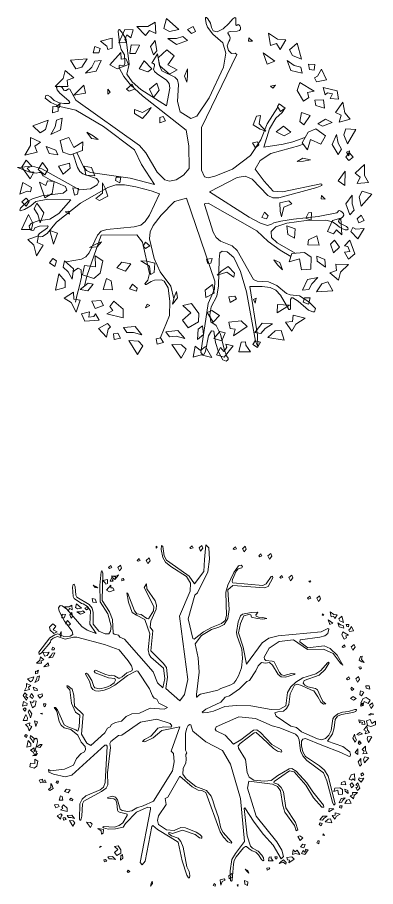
# Model space of a CAD drawing. Header units: millimetres. Extents: x -63086 to 144078, y -129912 to 13382.
# Drawn here: x 54679 to 55697, y -57620 to -55151 of the extents above; entities that cross this region are included whole.
import ezdxf

# ---------------------------------------------------------------- set-up
doc = ezdxf.new("R2010")
doc.units = ezdxf.units.MM
doc.layers.get('0').update_dxf_attribs({"lineweight": 0})
doc.layers.add('観葉植物', color=92, linetype='Continuous', lineweight=9)

# ---------------------------------------------------------------- blocks, each defined once
blk = doc.blocks.new('樹木平面（CAD素材.com）f384a060')
at = {"color": 0, "linetype": 'ByBlock', "lineweight": -2}
for points in [[(245.7, 248.8), (215.5, 201.5), (197.6, 156.2), (168.6, 111.7), (117.3, 73), (67.3, 52.4), (47.7, 48), (37.9, 51.1), (28.8, 69.7), (28.8, 190.5), (129.5, 398.7), (124.9, 402.3), (114.7, 401.1), (105.7, 409.5), (102.3, 423.1), (106.7, 435.4), (109.6, 440.4), (110.5, 446.1), (109.1, 451.5), (104, 459.2), (105.3, 461.9), (110.8, 463.6), (130.4, 464.2), (137.1, 466.5), (140.3, 470.4), (140.3, 475.6), (138.2, 480), (135.6, 482.7), (132.8, 483.1), (130.2, 481.7), (128.4, 481.1), (126.9, 482.6), (126.3, 487.3), (126.5, 501.9), (123.7, 503.5), (118.1, 499.7), (106.4, 486.1), (90.5, 470.8), (73.7, 462.8), (62.3, 465.3), (57.6, 475.5), (54.9, 487.5), (47.5, 499.6), (43, 503.8), (40.7, 503), (40.3, 498.3), (42.7, 486.3), (46.4, 476), (60.8, 456.5), (89.8, 431.2), (98, 401.7), (91.8, 362.7), (51.3, 275.5), (16.2, 223.3), (-0.9, 216.6), (-31.1, 235.2), (-39.5, 264.6), (-36.5, 313.3), (-39.2, 325.9), (-46.8, 334.1), (-83.8, 352.1), (-90.5, 366.9), (-95.6, 400.5), (-111.7, 374.1), (-107.1, 372.4), (-104.5, 369.8), (-104.1, 366.3), (-107.3, 357), (-104.3, 350.5), (-96.8, 343.2), (-70.5, 325), (-63.3, 315.6), (-61.1, 302.9), (-70.3, 252.4), (-143.7, 298.6), (-167.6, 321.1), (-182.9, 342.1), (-176.1, 371.2), (-184.8, 440.5), (-195.1, 459.1), (-204.2, 469), (-206.8, 468.8), (-208, 464.9), (-204.3, 431.8), (-198.9, 412.3), (-190.1, 397.3), (-188.4, 373.1), (-191, 367.7), (-195.2, 366.6), (-201.9, 368.3), (-204.6, 365.9), (-204.5, 360.7), (-191.5, 335.8), (-172.8, 312.4), (-138.8, 280.9), (-14.4, 182.9), (-6.7, 139.2), (-6, 74.2), (-22.3, 55.5), (-42.6, 41.8), (-62, 38.5), (-75.6, 42.7), (-97.1, 64.3), (-128.9, 118.6), (-146.9, 140.2), (-328.3, 268.5), (-345.5, 299.6), (-349.2, 300.7), (-356, 296.1), (-359.3, 295.6), (-362.1, 297.3), (-366.6, 304.8), (-375.2, 308.5), (-380.2, 307.7), (-382.9, 304.2), (-380.9, 297.7), (-373.8, 288.9), (-347.9, 266.4), (-345.5, 261.6), (-347.9, 258.8), (-362.5, 258.8), (-374.9, 260.8), (-390.1, 267.4), (-399.7, 278.2), (-408.7, 282.4), (-413.5, 281.9), (-415.4, 274.4), (-399.4, 262.2), (-373.3, 250.6), (-328.5, 240), (-249.4, 194), (-161.4, 127.6), (-141.3, 85.9), (-104.4, 28.9), (-173.4, 46.9), (-286.4, 63.5), (-298.2, 69.1), (-306, 79.1), (-324.9, 119.5)], [(323, 162.1), (288.3, 149.8), (261.3, 143.8), (206.3, 135.4), (222.5, 186.9), (240.6, 217), (257.9, 233.4), (264.7, 243.9)], [(294.9, -166.3), (243.7, -136.6), (228.1, -121.2), (227.1, -105), (240.7, -91.2), (271.7, -80.5), (326.4, -73.3), (382.6, -72.3), (401.2, -76.8), (413.9, -85.3), (421.5, -92.1), (429.8, -97.3), (437.5, -100.1), (443.2, -99.9), (445.7, -97.5), (445.3, -94.1), (440.8, -90.1), (422.4, -80.5), (418.6, -76.1), (419.5, -71.9), (430.8, -63.1), (433.2, -58.3), (432.6, -53.6), (429.2, -49.2), (424.7, -46.3), (420.8, -45.1), (418.1, -45.9), (416.7, -48.4), (413.4, -51.9), (360.2, -61.5), (290.5, -69.6), (254.5, -75.5), (234.4, -79.7), (227.6, -83.8), (217, -87.5), (196.7, -80.5), (164.7, -63.6), (51.6, 8.3), (130.1, 48.9), (153.2, 52.6), (173.2, 43.8), (217.3, -2.3), (231.5, -9.3), (248.9, -9.3), (356.4, 20.3), (370.9, 26.5), (371.3, 30.4), (368, 31.2), (259.2, 8.2), (232.5, 9.6), (207, 38.1), (182, 72.6), (195.4, 97.2), (226.2, 117.4), (308.8, 139.4), (317.1, 143.3)], [(-336, 115.4), (-323.7, 77), (-317.1, 66.1), (-307.8, 58.9), (-269.8, 45.9), (-263.1, 37.7), (-267, 28.3), (-286.5, 16.8), (-317.5, 14), (-424.3, 73.6), (-444.8, 79.5), (-462.7, 80.4), (-494.2, 77), (-459.2, 63.7), (-441.2, 61), (-432.4, 63.5), (-428.7, 63.1), (-425.8, 61), (-420.5, 53.3), (-401.1, 41.9), (-357.4, 23.1), (-353.6, 12.8), (-364.4, 4.2), (-424.5, -2.8), (-451, -11.3), (-464.4, -18.5), (-485, -38.1), (-487.7, -44), (-486.1, -45.9), (-473.9, -42.3), (-456.2, -31.5), (-441.7, -19.6), (-408, -12.8), (-342.3, -14.2), (-376.3, -53.4), (-401.8, -69.9), (-435.2, -74.3), (-454, -80.6), (-461.1, -88.9), (-459, -97.3), (-454.6, -100.4), (-450.5, -101.5), (-447.6, -100.6), (-444.2, -94.5), (-431, -89.3), (-408.7, -88.7), (-406.6, -90.8), (-408.3, -94.1), (-431.5, -110.1), (-435.3, -114.7), (-434.5, -117.8), (-429.7, -119.7), (-423.1, -119), (-409.3, -110), (-382.8, -78), (-314.4, -23.7), (-237.4, 20.8), (-214, 27.7), (-189.8, 28), (-157.2, 22.7), (-114.4, 11.4), (-90.4, 2.9), (-118.8, -57.9), (-130.8, -76), (-143.6, -86.1), (-162.4, -91.5), (-239.7, -98.6), (-256.1, -104), (-266.8, -114.9), (-290.4, -165.2), (-299.6, -176.6), (-312.3, -182.8), (-355.6, -191)], [(282.9, -176), (252.9, -158), (218.5, -132.7), (186.1, -102.3), (47.9, -23.6), (38.3, -25.4), (37.8, -27.8), (62, -106.9), (70.7, -121.8), (83.5, -132.2), (116.1, -145.5), (130.8, -158.3), (177, -241.1), (187.5, -245.9), (219.5, -247.8), (242.8, -257.5), (270.2, -280.3), (281.1, -284), (307.8, -286.9), (334.4, -304.8), (353, -323.3), (350.6, -332.6), (345.5, -332.9), (333.2, -327.9), (303.7, -302.7), (288.9, -292.8), (284.7, -293.1), (282.3, -297.3), (281.6, -324.6), (279.9, -326.6), (277.4, -325.7), (253.2, -285.2), (240, -271.1), (224.2, -263.7), (201.5, -261.1), (166.6, -260.6), (188.2, -399), (188.9, -431), (182.3, -416.1), (156.5, -275.5), (139.7, -218.4), (121.4, -178.8), (101.9, -162.5), (87.7, -160.5), (80.8, -165), (79, -183.8), (77.5, -259.3), (72.4, -288.6), (56.4, -318.9), (52.6, -341.6), (55.5, -360.8), (70.7, -372), (82.7, -396.5), (93.1, -439.1), (100.3, -458.2), (105.2, -464.8), (105.3, -467.8), (103.3, -470.5), (99.4, -472.7), (89.6, -469.3), (77.6, -446.6), (68.5, -420.2), (64, -387.3), (57.7, -386.5), (49.1, -400.5), (40.1, -444.4), (36.6, -452.7), (33.3, -455.2), (26.7, -448.4), (47.6, -309), (66.4, -268.5), (66.7, -245.3), (-13.8, -9.7), (-47.4, -19.5), (-85.7, -57.9), (-108.1, -87.4), (-116.8, -105.8), (-118.3, -125.4), (-105.9, -181.7), (-88.8, -219.2), (-58, -259.9), (-49.3, -296.3)], [(-87.8, -406), (-62.3, -343.2), (-60.9, -303), (-65.5, -264.7), (-77.2, -245.4), (-84.5, -242), (-104.2, -243.2), (-113.7, -247), (-128.4, -255), (-131.2, -255.1), (-131.7, -253.3), (-123.7, -242.6), (-118.8, -224), (-138.4, -134.6), (-154.7, -113.7), (-255.9, -115.2), (-296.7, -231.7), (-303.8, -259.6)], [(-336, -218.8), (-332.2, -215.2), (-321, -208.8), (-313.1, -213.9), (-311.8, -234.1), (-318.3, -263.1), (-324, -283.7), (-328.9, -305.2)]]:
    blk.add_lwpolyline(points, dxfattribs=at)
for points in [[(-70.6, 500.3), (-78, 472.5), (-62.3, 463.9), (-35.3, 469.7)], [(-154.4, 478.3), (-129.7, 452.4), (-118.5, 466.8), (-100.5, 458.1), (-102.8, 489.8), (-123, 478.3)], [(5.1, 478.3), (-10.6, 469.7), (0.6, 458.1), (11.9, 463.9)], [(-237.1, 412.5), (-240, 421.8), (-257.9, 436.5), (-225, 445), (-225, 416.4)], [(-184.2, 432.8), (-205.5, 431.9), (-188.7, 469.1), (-165.3, 468), (-171.5, 445.5), (-183.3, 454.1), (-188.7, 440.5)], [(-66.8, 443.7), (-42.1, 426.4), (-10.6, 438), (-24.1, 449.5), (-42.1, 443.7)], [(162.6, 436.2), (174.3, 436.1), (163.7, 445.5)], [(219.3, 459.1), (225.2, 423.8), (242.6, 429.4), (252.6, 412.2), (268.5, 439.6), (245.3, 441.5)], [(-258.8, 415.2), (-273.8, 420.7), (-278.8, 403.4), (-262.7, 403.2)], [(-147.5, 424.7), (-170.8, 425.8), (-175, 401.3), (-158.9, 401.1)], [(-102.8, 438), (-116.2, 420.7), (-107.2, 397.6), (-98.3, 409.2)], [(301, 430.3), (279.3, 411.5), (287.4, 395.5), (313, 385.1)], [(-200.3, 404.4), (-231.7, 369), (-210.6, 357.5), (-178.2, 369.6), (-185.6, 386.5), (-199.7, 384.7)], [(-69, 412), (-93.8, 389), (-89.3, 365.9), (-62.3, 342.9), (-39.8, 354.4), (-66.8, 368.8), (-48.8, 394.8)], [(237.9, 379.6), (204.1, 402.9), (216.1, 370.9)], [(-342.9, 382.7), (-328.5, 357.8), (-311.3, 362.8), (-296.3, 385.9)], [(-300.2, 345.3), (-270.5, 350.6), (-256.4, 381), (-274.1, 379.6), (-282.7, 362.8)], [(-134.2, 380.3), (-147.7, 357.3), (-123, 348.7), (-111.7, 357.3)], [(272.4, 381.3), (283.1, 353.1), (315.6, 345), (311, 362.1), (292.8, 367.4)], [(348.8, 353.8), (351.3, 369.5), (333.4, 371.2), (336.3, 355.4)], [(-386.6, 307.8), (-350.8, 307), (-353, 325.1), (-334.2, 331.7), (-358.2, 352.5), (-364.4, 330.1)], [(-10.6, 357.3), (-19.6, 337.1), (-12.9, 319.8), (-10.6, 337.1)], [(350.2, 331.9), (358.8, 336.6), (369.9, 356.9), (384.4, 326.2), (356.3, 320.9)], [(-305, 311.2), (-334.2, 282.4), (-300.5, 288.1)], [(-237.6, 299.7), (-237.6, 285.3), (-230.9, 291)], [(-176.9, 293.9), (-161.2, 299.7), (-167.9, 314.1), (-183.7, 299.7)], [(-98.3, 317), (-118.5, 299.7), (-107.2, 276.6), (-91.5, 296.8)], [(239.3, 311.3), (225.1, 308.6), (232.1, 303)], [(349.2, 294.4), (308.5, 318.5), (301.1, 295.6), (319.1, 266), (334.4, 276.5), (329.9, 290)], [(380.1, 283.8), (375.1, 304.6), (414.9, 295.1), (418.2, 271.9), (395, 273.7), (401.2, 286.9), (386.8, 289.7)], [(-393.8, 250.9), (-394, 233), (-378.5, 237), (-377.9, 249.6)], [(-374.7, 247.8), (-372.5, 259.3), (-383.7, 250.7)], [(-123, 233.4), (-138.7, 216.1), (-161.2, 230.5), (-161.2, 242), (-138.7, 233.4), (-114, 247.8)], [(245, 250.6), (253.6, 236.2), (266.5, 245.5), (249.4, 258.3)], [(379, 246.3), (375.7, 269.4), (350.9, 268.8), (353.7, 253)], [(430.4, 263.2), (409.5, 234), (425.8, 225.7), (420.7, 206.4), (451.4, 214.6), (436.3, 232.3)], [(195.7, 186.2), (175.8, 198.4), (185.7, 223.2), (197, 225.4), (192.8, 201.7), (211.6, 180.1)], [(338, 224.9), (312.8, 233.8), (308.9, 207.9), (319.5, 198.5)], [(-450.4, 196), (-429.9, 175.8), (-414.6, 185.2), (-406.3, 211.5)], [(-399.3, 171.3), (-372.1, 184.2), (-366.5, 217.3), (-383.2, 211.3), (-387.1, 192.8)], [(-89.3, 219), (-80.3, 221.9), (-73.5, 210.3), (-89.3, 204.6)], [(400.5, 204.8), (381, 214.8), (360, 201.6), (373, 195)], [(-296.4, 177.3), (-283.3, 159.5), (-265, 156.8), (-278.9, 167.4)], [(282.5, 177.6), (261.7, 194.3), (241.1, 178.9), (263.9, 167.2)], [(381.3, 166.8), (354, 186.8), (332.3, 178), (314.7, 147.2), (330.2, 127.3), (339.3, 156.5), (368.2, 143.7)], [(467.8, 184.9), (439.1, 187), (433.5, 170), (444.3, 144.6)], [(-472.7, 112.3), (-438, 120.9), (-444.9, 137.8), (-428.5, 149.2), (-457.2, 162.9), (-457.2, 139.6)], [(-372.9, 153.7), (-365.1, 120.8), (-342.8, 113.3), (-309.5, 125.3), (-308.4, 150.5), (-334.2, 134.2), (-347.9, 162.7)], [(187.9, 150.4), (192.4, 142.1), (182.4, 133.3), (173.8, 147.7)], [(412.9, 170.6), (400.6, 143), (417.8, 114.3), (426.6, 129.7), (417.5, 146.3)], [(-412.1, 137.2), (-403.8, 116.9), (-379.3, 113.3), (-384.8, 126.9)], [(441.4, 120.4), (447.9, 110.6), (449.8, 124.6)], [(338.6, 99.1), (317.1, 104.2), (301.3, 94.3), (318.7, 95.4)], [(460.4, 106.4), (448.9, 120.3), (439.7, 107.1), (447.5, 97.1)], [(-447.9, 63.9), (-457.7, 44.9), (-481.7, 77.9), (-469.1, 97.7), (-452.7, 81.2), (-466, 75.2), (-456.9, 63.8)], [(-422.7, 91.8), (-435.2, 72), (-416, 56.3), (-407.8, 70.2)], [(-377.6, 81.3), (-364.3, 58.2), (-344.5, 75.4), (-346.5, 89.5)], [(-304.7, 81.2), (-299.7, 55.1), (-274.1, 53.4), (-283.9, 77.1)], [(492.1, 86), (466, 61.5), (480.3, 50.2), (471.6, 32.2), (503.3, 34.3), (491.9, 54.6)], [(-215.2, 40.5), (-213.2, 49.8), (-199.9, 49.9), (-202.6, 33.4)], [(436.4, 26.3), (436.9, 67.3), (417, 39.6)], [(-456.5, 7.9), (-466, 10), (-487.7, 1.7), (-478.7, 34.5), (-453.9, 20.3)], [(-431.3, 35.8), (-416, -8.9), (-395.6, 3.7), (-390, 37.8), (-408.5, 39.8), (-413.8, 26.6)], [(-244.4, 18.4), (-237.1, -3.9), (-260.8, -16.3), (-270.8, -10.5), (-252.2, 4.7), (-252.4, 33.3)], [(-323.6, 1.5), (-320.9, 18), (-336.7, 19.3), (-332, -1.6)], [(513.6, 2), (485.8, 9.7), (477.1, -6), (482.7, -33)], [(-469.6, -9.6), (-481.7, -19.9), (-469.2, -32.8), (-461.1, -19)], [(-429.4, -80.2), (-419.2, -51.8), (-438.7, -24.5), (-446.2, -40.5), (-435.9, -56.3)], [(252.2, -46.3), (251.3, -22.9), (277.4, -17.4), (285.5, -25.6), (263.4, -35.2), (256, -62.9)], [(380.3, -12.9), (370.2, -2.6), (369.5, -11.5)], [(457, -1.4), (439.5, -26), (450.9, -57.5), (462.5, -44.1), (456.8, -26.1)], [(-358.7, -48.4), (-346.2, -55.5), (-347.8, -46.8)], [(-482.9, -98.8), (-454.2, -98.6), (-450, -81.2), (-462.7, -56.7)], [(218.1, -59.7), (213.7, -68.1), (200.8, -64.6), (208, -49.5)], [(333.1, -51.4), (326, -66.6), (340.9, -72.1), (342, -50.8)], [(427.5, -113.6), (424.9, -66.4), (401.8, -73), (387.2, -104.4), (404.4, -111.2), (413.1, -100)], [(476.6, -80.2), (491.1, -73.5), (482.5, -57.7), (471, -68.9)], [(293.4, -123.1), (295.6, -96.6), (271.4, -88.1), (274.4, -113.5)], [(459.3, -93.6), (467.9, -98.1), (491, -96), (473.5, -125.1), (453.4, -104.8)], [(-439.5, -173.8), (-421.1, -143.1), (-437.9, -136.1), (-434.3, -116.5), (-464.3, -127), (-447.8, -143.5)], [(-402.1, -101.3), (-391.5, -140.9), (-379.8, -108.8)], [(363.5, -142.9), (356.9, -117.1), (333.2, -128.3), (331.3, -142.3)], [(-289.2, -149.7), (-267.2, -148), (-255.3, -133.8), (-271.5, -140.1)], [(-130.1, -152.6), (-137, -146.1), (-130.1, -134.7), (-117.5, -145.7)], [(404.1, -165.1), (421.5, -149.5), (407.2, -129.2), (395.6, -140.4)], [(435.9, -145.1), (450.4, -129.5), (464.6, -167.8), (447.2, -183.4), (435.8, -163.1), (450.2, -160.9), (444.5, -147.4)], [(339.4, -211.3), (340.8, -177.5), (321.4, -164.3), (286, -166.8), (278.1, -190.8), (307.4, -182.1), (312.9, -213.2)], [(-403, -193.8), (-387.9, -203.5), (-383.2, -188.1), (-393.6, -181)], [(-338.2, -240.4), (-334.9, -210.4), (-360.1, -188.3), (-363.7, -205.7), (-350.1, -218.7)], [(-309.3, -227.2), (-277.3, -237.9), (-259.2, -222.9), (-251.8, -188.2), (-272.7, -174), (-272.5, -204.6), (-303.8, -201.2)], [(-211.9, -207.4), (-187, -216.9), (-172.1, -196), (-197.4, -191.8)], [(-126.7, -189.1), (-104, -194.7), (-105.8, -221.3), (-116, -226.8), (-119.1, -202.9), (-143.6, -188.1)], [(56, -194.9), (46.6, -195.6), (42.8, -182.8), (59.4, -180.9)], [(259.4, -213.4), (251.6, -192.7), (234.6, -185.2), (245.2, -199.1)], [(381.6, -206), (379.1, -184.3), (356.5, -174.2), (358.2, -188.7)], [(446.7, -198.4), (410.9, -197.3), (413.1, -215.5), (394.2, -222), (418.1, -242.9), (424.4, -220.5)], [(85.4, -216.8), (104.8, -203.7), (123.2, -223), (120.5, -234.2), (100.7, -220.5), (73.3, -228.7)], [(-386.1, -270.8), (-358.2, -264.1), (-358.1, -246.1), (-376.1, -225.2)], [(-250.3, -269.3), (-223.6, -270.1), (-227.9, -244.3), (-240.8, -238.5)], [(360.1, -235.4), (330.3, -240.5), (316.1, -270.8), (333.8, -269.5), (342.5, -252.8)], [(-316, -269.2), (-294.3, -272.8), (-278.4, -253.9), (-292.8, -251.5)], [(-154, -265.4), (-166.6, -254.4), (-176, -267.2), (-155.8, -274.1)], [(41.7, -292.2), (65.5, -280.2), (60, -255.1), (39.9, -271.1)], [(402.5, -273), (388.3, -248), (371.1, -252.9), (355.9, -276)], [(-326.7, -333.9), (-315.7, -299.8), (-333.7, -296.9), (-334.8, -276.9), (-361.5, -294.1), (-341.7, -306.3)], [(-52.9, -310.8), (-39.5, -293.3), (-42, -275), (-48.2, -291.2)], [(123.6, -288.3), (107, -290.2), (110.1, -305.8), (128.8, -295.5)], [(181.2, -308.2), (184.6, -294.2), (176.7, -298.2)], [(333.2, -310.6), (338.3, -293.3), (322.2, -293), (318.3, -305)], [(-282.9, -302.2), (-272.7, -323.2), (-249.2, -315.1), (-256.8, -300.9)], [(-239.8, -338.9), (-193.7, -349.5), (-193.7, -325.5), (-219.8, -302.7), (-231.2, -317.4), (-222.8, -328.9)], [(-130, -321.5), (-117.4, -314.6), (-125.6, -311.4)], [(-9, -377.8), (20.4, -361.2), (21.5, -337.7), (0.7, -309), (-23.9, -314.9), (-1, -335.3), (-24.6, -356.2)], [(244.1, -335.3), (279.2, -314.1), (245.1, -311.8)], [(-272.5, -338.3), (-261.4, -356.6), (-302.2, -359.6), (-312.4, -338.6), (-289.7, -333.2), (-291.6, -347.7), (-277.1, -346)], [(61.8, -362.3), (80.3, -343.1), (58.3, -328.9), (45.4, -334.6)], [(324.1, -351.2), (289.5, -341.9), (287.4, -360.1), (267.6, -362.1), (286, -387.9), (297.3, -367.6)], [(-229.4, -375), (-236.1, -382), (-240.5, -404.8), (-263.6, -379.9), (-238.5, -366.3)], [(120.4, -401.3), (159.2, -374.2), (141.4, -358.1), (107, -362.2), (110.3, -380.4), (124.4, -382)], [(231.3, -367.3), (201.2, -365.4), (180.3, -391.7), (197.9, -394.5), (210.2, -380.2)], [(-221.3, -395.4), (-218.9, -411.1), (-201.4, -407.3), (-208.9, -393.1)], [(-140.2, -398.3), (-159, -374.7), (-192.5, -376.9), (-182.8, -391.7), (-163.9, -391.3)], [(-18.7, -408.1), (-38.6, -385.4), (-71.9, -389.2), (-61.5, -403.6), (-42.7, -402.2)], [(17.6, -410.9), (34.8, -397.3), (31.5, -372.8), (20, -381.9)], [(64.2, -408.5), (86.7, -415.1), (96.4, -392.3), (80.8, -388.3)], [(264, -413.7), (255.9, -386.1), (238, -386.9), (218, -405.8)], [(-152.6, -453.6), (-137.5, -429.1), (-150.2, -416.4), (-177.7, -414.3)], [(-96.7, -424.8), (-79.4, -420.1), (-87.6, -406.2), (-99.9, -409.2)], [(154.2, -417.8), (154.8, -427.5), (168.7, -446), (134.8, -446.5), (141.6, -418.7)], [(174.7, -425.5), (187.9, -434.3), (196.9, -418.7), (181.3, -414.7)], [(-28.3, -464), (-14.5, -438.7), (-27.8, -426.6), (-55.3, -425.9)], [(58.4, -462.3), (40.5, -431.3), (26.2, -442.6), (10.7, -430), (5.4, -461.3), (27.8, -454.9)], [(98, -425), (119, -429.1), (93.8, -461.3), (71.4, -454.8), (82.7, -434.4), (92.1, -445.5), (100.6, -433.6)]]:
    blk.add_lwpolyline(points, close=True, dxfattribs=at)
blk = doc.blocks.new('樹木平面（CAD素材.com）e91984a7')
at = {"color": 0, "linetype": 'ByBlock', "lineweight": -2}
for points in [[(219, 224.2), (205.3, 198.8), (205.6, 193), (209.5, 189.6), (228, 187.8), (233.2, 185.6), (248.3, 155.6), (254.3, 148.4), (261.9, 146.5), (282.4, 152.6), (292.8, 152), (289.8, 149.5), (265.4, 142), (253.6, 143.2), (244.8, 150.1), (229, 176.3), (219.7, 184.2), (208.4, 181.8), (197.3, 184.2), (187.4, 173.8), (180.9, 159.8), (162.9, 132.3), (155.2, 130.2), (134.9, 109), (106.1, 89.3), (93.6, 85.3), (82, 70.6), (39.1, 50.7), (28.9, 43), (31.9, 40.4), (44.1, 41.8), (60.9, 45.4), (92.7, 58.4), (126.6, 61.7), (166.6, 60.2), (224.7, 50.1), (249.3, 51.1), (266.2, 61), (271.4, 98.4), (280.3, 114.6), (294.4, 127.4), (314.3, 139.9), (351.4, 151.4), (366.2, 161), (384.9, 182.8), (387.9, 184.4), (389.4, 182.5), (377.9, 163.9), (360.7, 147.8), (318.2, 132.4), (315.8, 125.2), (320.2, 119.8), (329.2, 114.2), (350.6, 109.5), (356.3, 105.9), (363.7, 89), (372, 72.9), (380, 66.3), (373.7, 65.8), (365.9, 71.1), (357.8, 85.9), (345.9, 103.5), (337.1, 105.9), (310.8, 118.7), (299, 122.5), (291.1, 119), (278.6, 94.6), (274.5, 64.4), (268.6, 53.1), (259.4, 45.9), (243.3, 43.3), (235.5, 40.4), (239.4, 31.6), (281.1, 2.9), (296.8, -0.9), (311.1, -12.9), (356.2, -33.4), (368, -35.6), (379, -32.4), (388.6, -23), (395.6, -9.6), (400.1, 23.4), (403.7, 29), (414.3, 37.8), (427.7, 43), (444.3, 44.5), (462.8, 49.8), (466, 50.4), (467.2, 49.1), (465.1, 44.5), (456.6, 41.5), (424.2, 36.2), (412.9, 30.9), (406.7, 21.7), (404.2, -1.9), (399.1, -19.1), (384.4, -40.1), (428.5, -55), (448, -70.5), (450.5, -77.5), (449, -82), (446.1, -83.2), (423.1, -71.6), (368.4, -51.5), (322.7, -32.1), (314.9, -33.9), (310.7, -39.9), (311.2, -53.1), (314.8, -69.8), (322.1, -82.9), (362.4, -109.4), (376.1, -122.3), (386.5, -139.4), (406.8, -218), (402.5, -221.9), (398.9, -213.4), (383.1, -152.4), (373.2, -129.7), (326.1, -94.3), (314.4, -81.4), (308.3, -67.6), (304.6, -35.9), (300.5, -26.9), (294.3, -20.1), (249.5, -2.2), (227.6, 4.2), (180.1, 24.6), (132.6, 29.2), (68.9, 1.2), (65.4, -5.2), (68.5, -10.7), (94, -23.1), (117.7, -48.7), (138.6, -36.1), (174.7, -8.6), (184.1, -7.6), (194.5, -14.7), (226.7, -48.9), (252.7, -64.7), (255.4, -69), (253.7, -71.1), (243, -68.6), (231.2, -60.5), (200.5, -31.2), (181.8, -15.6), (176.7, -15.9), (136.5, -46.1), (131.3, -52.8), (131.5, -59.6), (151.4, -92.1), (156.8, -129.2), (162.5, -142.4), (175.5, -150.3), (205.4, -153.8), (224.6, -151.8), (243.3, -137.4), (276.2, -118.3), (283.1, -117.5), (295.4, -124.8), (326.4, -158.4), (342.9, -184), (373.5, -221.2), (374.7, -227), (369, -227), (345.3, -200.4), (323.3, -164.9), (290.2, -127), (277.2, -124.2), (232.9, -154.5), (232.6, -157.8), (243.6, -161.6), (252.7, -171.7), (259.5, -183.7), (266.6, -228.9), (294.3, -270.9), (300.9, -291.3), (296.2, -294.7), (291.3, -279.7), (263.7, -241.8), (257.5, -223), (250.8, -180.8), (243, -168.4), (229, -162.2), (161.4, -153.7), (157.7, -173.7), (182, -253.1), (240.5, -325.5), (254.8, -349.9), (259.4, -367.1), (253.1, -373.7), (230.4, -335.7), (203.1, -304.6), (176.2, -270.2), (149.9, -228.8), (147.7, -231.1), (156.3, -308.5), (165.9, -338.5), (171.9, -343.9), (187.9, -352.3), (198.4, -363.8), (202.8, -371.3), (203.5, -378.7), (202.3, -379.9), (196.8, -375.6), (189, -362.8), (180.7, -355.5), (170.8, -351.7), (162.2, -346.1), (155, -338.7), (151.4, -338.7), (145.9, -342.8), (125.4, -367.9), (119.2, -378.6), (117.3, -389.1), (113.9, -434.5), (111.8, -437.7), (109.3, -437), (108.5, -408.2), (112.7, -375.9), (123.1, -358.8), (149.1, -324.4), (137.8, -203.1), (109.4, -105.3), (86.4, -65.9), (39.1, -41.3), (2.4, -11), (-1.8, -0.1), (-3.3, 6.3), (-6.7, 8), (-11.4, 4.9), (-15.2, -2.7), (-18.4, -17.4), (-18.6, -65.3), (-15.1, -73), (-18.1, -77.2), (-16.5, -92.1), (-17.7, -100.9), (-25.6, -117.6), (-26.3, -133.7), (-16.4, -147.1), (10.6, -168.1), (41.2, -180), (53.9, -195.9), (59.4, -208.1), (63.5, -224), (75.4, -256.5), (82.1, -287.3), (88.1, -299.2), (111.2, -325), (112.6, -328.1), (111.3, -329.9), (101.9, -326.2), (89.5, -312.3), (79.4, -297.4), (39.4, -186), (28, -180.3), (17.7, -179.2), (0.3, -169.4), (-34.8, -139), (-69.2, -199.3), (-76.1, -203.1), (-73.9, -220), (-95.7, -251.8), (-98.5, -265.4), (-95.1, -276.8), (-73, -291.5), (-51.1, -293.5), (-31.9, -285.3), (-18.5, -286), (11.9, -298.3), (22.4, -304.9), (27.6, -310.3), (27.7, -315.1), (25.6, -315.8), (21.2, -314.3), (8.8, -304.5), (-27.6, -293), (-55.5, -302.5), (-64.4, -299.7), (-66.2, -300.6), (-66.7, -301.5), (-66, -303.3), (-58.6, -308.9), (-39.8, -315.6), (-31.7, -324.8), (-25.8, -340.6), (-14.9, -397), (-8.5, -410.2), (-6.3, -421.2), (-7.1, -427.7), (-10, -428.5), (-14.9, -420), (-28, -379.9), (-39.3, -327.1), (-61.9, -312.7), (-98.1, -290.5), (-111.2, -278.9), (-114.2, -282.4), (-132.9, -381.1), (-141.5, -391.2), (-148, -384.9), (-117.8, -232.6), (-117.8, -228.5), (-125.8, -227.1), (-139.2, -233), (-158, -241.2), (-189.7, -273.3), (-196, -284.4), (-217.6, -288.6), (-238.7, -290), (-252, -285.8), (-253.3, -283.8), (-252.5, -282.3), (-220.9, -283.7), (-207.6, -279.8), (-197, -272), (-184.5, -251.4), (-184.8, -247.5), (-187.5, -245.8), (-206.2, -241.8), (-210, -239.4), (-212.1, -235.4), (-213.4, -215.8), (-216.8, -207.8), (-222.7, -203.5), (-239.3, -201.8), (-241.3, -200.8), (-236.8, -198.4), (-226.3, -196.3), (-217.6, -199), (-211.6, -206.5), (-204.1, -232.7), (-198.9, -236.5), (-182.4, -239.4), (-170.9, -237.4), (-157.4, -229.6), (-139, -223.5), (-109.5, -210.4), (-56.1, -124), (-50.8, -98.9), (-52.4, -74.4), (-59.4, -67.8), (-34.5, 0.6), (-85.8, -9.8), (-111, -30.2), (-134.7, -41.6), (-140.6, -40.5), (-135, -35.2), (-117.1, -25.9), (-105.9, -13.1), (-97.3, -3.2), (-81.1, 1.2), (-60.8, 0), (-57.6, 4.2), (-62.6, 10.6), (-99.9, 22.6), (-146.8, 14.3), (-199.4, -23), (-209.4, -23.5), (-231.2, -40.4), (-233.9, -46.3), (-231.6, -58.2), (-240.6, -129.3), (-239.4, -164.2), (-244.1, -173), (-257.2, -183.1), (-307.3, -209.9), (-311.1, -218.2), (-313.1, -252.4), (-316.5, -263.9), (-318.4, -264.2), (-320.3, -261), (-318.6, -218.2), (-312.8, -204.7), (-302.3, -195.4), (-261.5, -178.1), (-251.4, -170), (-246.7, -157.6), (-241.1, -53.7), (-243.1, -51), (-248.2, -51.3), (-342.1, -136.4), (-360.5, -141.4), (-394.3, -133.8), (-407.3, -127.6), (-408.5, -120.7), (-402.1, -123.6), (-362.3, -118.9), (-337.4, -107.9), (-328.7, -88.6), (-315.6, -75.2), (-305.7, -69.9), (-302.5, -63.5), (-304.3, -54.9), (-315.5, -42.4), (-324.9, -22.5), (-345, -7), (-363.6, -2.2), (-371.7, 5.5), (-377.6, 15.9), (-384.6, 45.4), (-391.9, 55.9), (-387.8, 55.8), (-382.9, 49.5), (-363.6, 7.1), (-353.5, 1.3), (-330.1, -7.9), (-328.9, -9.8), (-324.8, -10.9), (-320.7, 0.7), (-318.8, 34.5), (-331.5, 42.5), (-343, 68.3), (-347.9, 105.7), (-355.2, 114.1), (-355.5, 117.3), (-353.1, 117.6), (-340.6, 107.9), (-335.7, 90.7), (-333.8, 60), (-309.2, 35.7), (-314.3, -20.2), (-299, -45.6), (-287.5, -52.5), (-248.3, -16.2), (-240.3, -2.7), (-232.5, 1.3), (-229.3, 7.5), (-217.4, 12.8), (-201, 17), (-187.6, 30), (-171, 37.7), (-149.1, 39.9), (-119.1, 53.8), (-79.3, 51.2), (-70.1, 55.5), (-94.6, 68), (-100.1, 79.5), (-107.4, 82.1), (-112.2, 88.9), (-120.6, 108.8), (-154.4, 159), (-157.9, 160.2), (-183.2, 146.9), (-219.6, 119.3), (-234.8, 110.4), (-250.1, 105), (-265.1, 102.7), (-274.9, 103.5), (-281.9, 106.8), (-286.7, 113.5), (-291.8, 131.1), (-303.1, 151), (-302.9, 152.5), (-301.3, 153.5), (-296, 151), (-284.7, 132.8), (-279, 115.4), (-276.1, 111.3), (-263, 109.3), (-245.6, 112.5), (-231.5, 118.6), (-221.7, 126.4), (-217.2, 134), (-219.8, 138.5), (-237.8, 140.6), (-275.6, 154.2), (-278.6, 159), (-277.3, 160.9), (-274.6, 161.7), (-248.3, 150.2), (-235.7, 147), (-229.4, 147.9), (-220.3, 145.9), (-209.2, 139.5), (-204.9, 138.9), (-199.1, 142.7), (-185.3, 154.8), (-171.4, 159.6), (-169.4, 164.8), (-172.4, 173.9), (-181.2, 188.6), (-207.6, 219.7), (-249, 234.9), (-327.8, 255.3), (-336.7, 255.9), (-360.6, 250.2), (-382.6, 257.2), (-394.9, 252.9), (-401.1, 247.1), (-402.5, 241.6), (-428.1, 211.2), (-434.6, 206.5), (-435.6, 213.2), (-404.2, 253.8), (-390.3, 262.6), (-381.3, 264.9), (-364.3, 257.5), (-346.6, 258.8), (-338.9, 263), (-340.4, 272.4), (-362.2, 301.5), (-377.5, 329.8), (-379.5, 339.5), (-375.3, 345.9), (-368.9, 345), (-355.8, 335.1), (-313.3, 285.6), (-297.8, 275.7), (-272.9, 266.5), (-290.3, 292.2), (-288.9, 330.4), (-297.3, 342.6), (-309.6, 350.7), (-314.7, 351.4), (-335.1, 366), (-338, 371.2), (-340.2, 397.3), (-337.6, 405.5), (-335.4, 405.9), (-332.6, 399.1), (-330.3, 375.3), (-327.8, 369.7), (-292.9, 348.2), (-284.1, 337.9), (-280.7, 326), (-281.6, 292.8), (-265.3, 272.7), (-246.7, 264.9), (-236.7, 265.5), (-231.8, 272.4), (-230.1, 287.3), (-239.3, 322), (-261.4, 355.7), (-262, 403.5), (-258.6, 441.6), (-256.5, 445.1), (-253.3, 437.8), (-255.9, 359.6), (-234.7, 327.4), (-226.5, 306), (-224.2, 267.1), (-221.2, 264.2), (-209.1, 261.1), (-205.2, 255.8), (-192.1, 250.1), (-110.3, 157.3), (-98.4, 126), (-83.6, 111.7), (-77.2, 138.2), (-81, 168.1), (-117.4, 199.1), (-121.9, 206.2), (-124.7, 219.9), (-120.1, 264.9), (-134.7, 306), (-158.2, 318.6), (-170.1, 325.9), (-180.6, 354.7), (-185.4, 381.6), (-182.9, 379.8), (-163.7, 330.7), (-157.1, 322.2), (-144.8, 320.2), (-128.3, 309), (-124, 308.1), (-109.6, 330.2), (-108.7, 343), (-135.9, 396.9), (-129.5, 407), (-128.3, 393.3), (-105.3, 358.8), (-101.1, 346.7), (-101.8, 335), (-117.4, 301.2), (-119.6, 283.9), (-111.7, 273.4), (-117.6, 216.9), (-82.6, 182.2), (-73.1, 169.4), (-70.3, 142.3), (-74.7, 110.3), (-34.9, 75.1), (-21.7, 93.2), (-12.3, 135.4), (-35.9, 315.6), (-5.6, 386.8), (-4.6, 409.2), (-15.8, 428.1), (-60.5, 456.9), (-75.8, 469.2), (-82.8, 482.2), (-88.3, 504.4), (-86.5, 516.1), (-83.3, 513.7), (-79.6, 487), (-72.8, 474.1), (-30.6, 445.3), (-8.7, 429.3), (6.8, 406.9), (33.3, 442.3), (35.2, 476.8), (39.1, 517.9), (47.5, 509.7), (49.2, 477.7), (44.9, 441.4), (15.8, 382), (7.5, 375.3), (-10.9, 307.5), (2.2, 252.3), (6.1, 250), (32.5, 271.1), (55, 283.2), (83.7, 294.4), (93.7, 303.5), (98, 317.6), (96.2, 384), (101.5, 403.5), (118.6, 439.6), (131.6, 458), (139.3, 460.3), (143.1, 456.9), (141.3, 453.1), (131.2, 449.8), (125.1, 442.9), (114.5, 419.9), (114, 414.2), (116, 410.4), (201.1, 402.3), (210.3, 406.9), (225.2, 428.3), (229, 428.7), (229.9, 424.3), (216.1, 399.5), (205.9, 396.3), (115.4, 402.7), (101.5, 389.9), (105.6, 333.9), (101.9, 308.6), (91.4, 291.9), (75.9, 283.9), (55.6, 277.7), (26.6, 260.6), (9.2, 236.6), (17.2, 196.7), (19.9, 156), (13, 93.2), (12.1, 85.3), (13.2, 85.1), (18.9, 91.4), (23.6, 94), (53.2, 100.1), (72.9, 105.3), (81.4, 110), (110.1, 120.4), (118.5, 125.4), (124.6, 132.6), (131.7, 145.4), (140.1, 169), (143.3, 195.2), (141.2, 221.2), (128.5, 258.9), (126.6, 268.6), (131.3, 299.2), (137.7, 316.4), (143.6, 321.1), (167.9, 325.8), (186.3, 326.9), (187.2, 325.7), (180.7, 319.3), (181.7, 315.2), (188.3, 312.3), (201, 311.2), (212.7, 309), (201.2, 307.2), (184.6, 308.7), (168.7, 312.6), (166.5, 318.9), (161.6, 320), (147.4, 315.9), (137.3, 294.4), (132.2, 268.3), (145.5, 227.5), (154.4, 179.2)], [(218.9, 224.3), (247.6, 243.8), (287.8, 247.9), (328.2, 220.5), (373.2, 221.2), (400.8, 208.9), (421.1, 182.4), (428.7, 175.7), (412.2, 204.7), (392.8, 223.5), (375, 231.2), (329.2, 225.6), (306.6, 242.5), (306.9, 248.2), (362.9, 255.7), (376.8, 259.9), (385.5, 266.1), (388.5, 278.8), (386.2, 280.4), (367.1, 271.1), (244.4, 259.2), (217.9, 252.4), (198.9, 239.3), (154.3, 179.1)], [(-449.5, -35.7), (-448, -34.2), (-443.5, -31.7), (-440.3, -33.7), (-439.8, -41.8), (-442.4, -53.4), (-444.7, -61.6), (-446.6, -70.2)]]:
    blk.add_lwpolyline(points, dxfattribs=at)
for points in [[(-101.7, 514.5), (-101.7, 508.7), (-99, 511)], [(-3.7, 507.3), (2.6, 509.6), (-0.1, 515.3), (-6.4, 509.6)], [(27.7, 516.5), (19.7, 509.6), (24.1, 500.3), (30.4, 508.4)], [(119.8, 504.7), (126.1, 507), (123.4, 512.8), (117.1, 507)], [(151.3, 513.9), (143.2, 507), (147.7, 497.8), (154, 505.9)], [(-153.7, 471.5), (-147.4, 473.8), (-150.1, 479.6), (-156.4, 473.8)], [(-122.2, 480.7), (-130.3, 473.8), (-125.8, 464.6), (-119.5, 472.6)], [(192.2, 484.3), (198.5, 486.6), (195.8, 492.3), (189.5, 486.6)], [(223.7, 493.5), (215.6, 486.6), (220.1, 477.4), (226.4, 485.4)], [(-234.6, 451.1), (-228.3, 453.4), (-231, 459.1), (-237.3, 453.4)], [(-203.2, 460.3), (-211.2, 453.4), (-206.7, 444.1), (-200.5, 452.2)], [(-224.3, 414.8), (-232.9, 414.4), (-226.1, 429.3), (-216.8, 428.8), (-219.2, 419.8), (-224, 423.3), (-226.1, 417.8)], [(-213, 426.9), (-219.3, 419.9), (-228.3, 425.7), (-228.3, 430.3), (-219.3, 426.9), (-209.4, 432.6)], [(-199.6, 421.1), (-196, 422.2), (-193.3, 417.6), (-199.6, 415.3)], [(251.9, 423), (258.2, 425.3), (255.5, 431), (249.2, 425.3)], [(283.3, 432.2), (275.3, 425.3), (279.8, 416), (286, 424.1)], [(-280.7, 403.7), (-275.5, 396.6), (-268.2, 395.5), (-273.7, 399.7)], [(-245.5, 406.7), (-246.6, 410.4), (-253.8, 416.3), (-240.7, 419.6), (-240.7, 408.2)], [(-230.8, 403.4), (-243.3, 389.3), (-234.9, 384.6), (-221.9, 389.5), (-224.9, 396.3), (-230.5, 395.5)], [(337.7, 415.5), (332.1, 414.4), (334.8, 412.2)], [(330.9, 363.8), (337.2, 366.1), (334.5, 371.9), (328.2, 366.1)], [(362.4, 373.1), (354.3, 366.1), (358.8, 356.9), (365.1, 365)], [(-362.3, 341.9), (-352.4, 331.5), (-347.9, 337.3), (-340.7, 333.8), (-341.6, 346.5), (-349.7, 341.9)], [(-328.7, 350.7), (-331.7, 339.6), (-325.4, 336.1), (-314.6, 338.4)], [(-284.1, 365.3), (-282.1, 354.8), (-271.8, 354.1), (-275.7, 363.6)], [(-341.6, 325.8), (-347, 318.8), (-343.4, 309.6), (-339.8, 314.2)], [(-327.2, 328.1), (-317.3, 321.2), (-304.7, 325.8), (-310.1, 330.4), (-317.3, 328.1)], [(-298.4, 341.9), (-304.7, 338.4), (-300.2, 333.8), (-295.7, 336.1)], [(370, 318.1), (374.7, 318.1), (370.4, 321.8)], [(392.7, 327.3), (395, 313.1), (402, 315.4), (406, 308.5), (412.4, 319.5), (403.1, 320.2)], [(-359.5, 320.5), (-368.8, 320.9), (-370.5, 311.1), (-364, 311)], [(-354.2, 302.7), (-359.6, 293.5), (-349.7, 290), (-345.2, 293.5)], [(400.1, 295.5), (386.6, 304.8), (391.4, 292)], [(425.4, 315.7), (416.7, 308.2), (419.9, 301.8), (430.1, 297.7)], [(-395.4, 293.6), (-405.3, 284.4), (-403.5, 275.2), (-392.7, 266), (-383.7, 270.6), (-394.5, 276.4), (-387.3, 286.7)], [(-372, 271.7), (-375.6, 263.7), (-372.9, 256.8), (-372, 263.7)], [(413.9, 296.1), (418.2, 284.9), (431.2, 281.6), (429.3, 288.5), (422.1, 290.6)], [(444.5, 285.1), (445.5, 291.4), (438.3, 292.1), (439.5, 285.8)], [(445, 276.4), (448.5, 278.2), (452.9, 286.4), (458.7, 274.1), (447.5, 272)], [(444.6, 261.4), (428.4, 271), (425.4, 261.9), (432.6, 250), (438.7, 254.2), (436.9, 259.6)], [(-390.8, 224.8), (-396.8, 227), (-398.8, 220.1), (-392.4, 220)], [(429.1, 226.1), (435.4, 228.4), (432.7, 234.2), (426.4, 228.4)], [(460.6, 235.3), (452.5, 228.4), (457, 219.2), (463.3, 227.2)], [(-441.9, 181.8), (-427.6, 181.5), (-428.5, 188.8), (-421, 191.4), (-430.6, 199.7), (-433, 190.7)], [(-424.4, 211.8), (-418.7, 201.8), (-411.8, 203.8), (-405.8, 213.1)], [(-407.4, 196.9), (-395.5, 199), (-389.8, 211.1), (-396.9, 210.6), (-400.4, 203.8)], [(482.3, 185.7), (474.4, 190.6), (478.3, 200.5), (482.9, 201.4), (481.1, 191.9), (488.7, 183.3)], [(-409.3, 183.2), (-421, 171.7), (-407.5, 174)], [(-444.8, 159.1), (-444.9, 151.9), (-438.7, 153.5), (-438.5, 158.6)], [(-437.2, 157.8), (-436.3, 162.4), (-440.8, 159)], [(479.2, 171.4), (481, 168.1), (477, 164.6), (473.5, 170.3)], [(-476.4, 103.6), (-462.5, 107.1), (-465.3, 113.8), (-458.7, 118.4), (-470.2, 123.9), (-470.2, 114.6)], [(-467.4, 137.1), (-459.3, 129), (-453.1, 132.8), (-449.8, 143.3)], [(-447, 127.2), (-436.1, 132.4), (-433.9, 145.6), (-440.6, 143.2), (-442.1, 135.8)], [(441.9, 134.6), (448.2, 136.9), (445.5, 142.6), (439.2, 136.9)], [(473.4, 143.8), (465.3, 136.9), (469.8, 127.6), (476.1, 135.7)], [(-452.1, 113.6), (-448.8, 105.5), (-439, 104.1), (-441.2, 109.5)], [(451.3, 110.1), (454.8, 104.4), (459.9, 108.1), (453.1, 113.2)], [(488.5, 99.8), (478.4, 103.4), (476.9, 93), (481.2, 89.3)], [(504.9, 108.4), (503.6, 117.6), (493.7, 117.4), (494.8, 111.1)], [(-466.5, 84.3), (-470.4, 76.7), (-480, 89.9), (-475, 97.8), (-468.4, 91.2), (-473.7, 88.8), (-470, 84.2)], [(-456.4, 95.4), (-461.4, 87.5), (-453.7, 81.2), (-450.4, 86.8)], [(-459.8, 73), (-453.7, 55.1), (-445.5, 60.2), (-443.3, 73.8), (-450.7, 74.6), (-452.8, 69.4)], [(-438.3, 91.3), (-433, 82), (-425.1, 88.9), (-425.9, 94.5)], [(466.3, 81), (458, 87.6), (449.8, 81.4), (458.9, 76.8)], [(505.9, 76.6), (495, 84.6), (486.2, 81.1), (479.2, 68.8), (485.4, 60.8), (489.1, 72.5), (500.6, 67.4)], [(-469.9, 61.9), (-473.7, 62.7), (-482.4, 59.4), (-478.8, 72.5), (-468.9, 66.8)], [(-475.1, 54.9), (-480, 50.7), (-475, 45.6), (-471.7, 51.1)], [(-416.8, 59.3), (-415.6, 65.9), (-422, 66.4), (-420.1, 58.1)], [(480.9, 60.1), (487.2, 62.4), (484.5, 68.1), (478.2, 62.4)], [(512.3, 69.3), (504.2, 62.4), (508.7, 53.1), (515, 61.2)], [(-480.5, 19.2), (-469, 19.3), (-467.3, 26.2), (-472.4, 36)], [(-459, 26.6), (-455, 38), (-462.8, 48.9), (-465.8, 42.5), (-461.7, 36.2)], [(-430.8, 39.3), (-425.8, 36.5), (-426.4, 40)], [(516.3, 36.6), (507.7, 38.7), (501.4, 34.7), (508.4, 35.1)], [(-463.1, -10.8), (-455.7, 1.5), (-462.5, 4.3), (-461, 12.1), (-473, 7.9), (-466.4, 1.3)], [(-448.1, 18.2), (-443.9, 2.3), (-439.2, 15.2)], [(476.1, 12.4), (474.1, 20.7), (490, 16.9), (491.3, 7.6), (482, 8.4), (484.5, 13.6), (478.8, 14.8)], [(496.2, 4.1), (487.9, -7.5), (494.4, -10.9), (492.3, -18.6), (504.6, -15.3), (498.6, -8.2)], [(495.8, 18), (498.9, 4.9), (507.8, 1.9), (521.2, 6.7), (521.6, 16.8), (511.3, 10.3), (505.8, 21.6)], [(-476.3, -25.7), (-470.2, -29.5), (-468.3, -23.4), (-472.5, -20.5)], [(-450.4, -44.3), (-449, -32.3), (-459.1, -23.5), (-460.6, -30.4), (-455.1, -35.6)], [(461.7, -20), (456.7, -31), (463.6, -42.5), (467.1, -36.3), (463.5, -29.7)], [(484.2, -19.2), (476.4, -15.2), (468.1, -20.5), (473.3, -23.1)], [(-469.5, -56.5), (-458.4, -53.8), (-458.3, -46.6), (-465.5, -38.2)], [(-441.5, -55.8), (-432.8, -57.3), (-426.4, -49.7), (-432.2, -48.8)], [(480.6, -45.6), (476.1, -40.1), (472.4, -45.4), (475.5, -49.4)], [(473.1, -40.1), (475.7, -44), (476.4, -38.4)], [(511.2, -27.2), (499.7, -26.3), (497.5, -33.2), (501.8, -43.3)], [(-445.8, -81.7), (-441.4, -68.1), (-448.6, -66.9), (-449, -58.9), (-459.7, -65.8), (-451.8, -70.7)], [(471.1, -77.7), (471.3, -61.3), (463.3, -72.4)], [(493.3, -53.8), (482.9, -63.6), (488.6, -68.2), (485.1, -75.3), (497.8, -74.5), (493.2, -66.4)], [(-461.2, -112.5), (-448.4, -116.7), (-441.1, -110.7), (-438.2, -96.8), (-446.6, -91.2), (-446.5, -103.4), (-459, -102)], [(-453.2, -81.4), (-444.4, -80.7), (-439.6, -75.1), (-446.1, -77.6)], [(479.3, -88.8), (472.3, -98.6), (476.8, -111.2), (481.5, -105.9), (479.2, -98.7)], [(501.9, -87.4), (490.8, -84.4), (487.3, -90.6), (489.6, -101.4)], [(-418.7, -150), (-414.3, -157.3), (-430.5, -158.5), (-434.6, -150.1), (-425.6, -148), (-426.3, -153.8), (-420.5, -153.1)], [(462.3, -151.7), (461.3, -132.9), (452, -135.5), (446.2, -148), (453.1, -150.8), (456.6, -146.3)], [(475, -143.7), (478.5, -145.5), (487.7, -144.7), (480.7, -156.3), (472.7, -148.2)], [(482, -138.4), (487.8, -135.7), (484.3, -129.4), (479.7, -133.9)], [(-397.9, -165.8), (-395, -174.7), (-404.4, -179.6), (-408.5, -177.4), (-401, -171.3), (-401.1, -159.8)], [(-386.2, -156.9), (-385.4, -153.2), (-380.1, -153.2), (-381.2, -159.8)], [(427.1, -190.8), (427.6, -177.3), (419.9, -172), (405.7, -173), (402.6, -182.6), (414.3, -179.1), (416.5, -191.6)], [(436.7, -163.5), (434.1, -153.1), (424.6, -157.6), (423.9, -163.2)], [(453, -172.4), (459.9, -166.1), (454.2, -158), (449.6, -162.4)], [(465.7, -164.3), (471.5, -158.1), (477.2, -173.4), (470.2, -179.7), (465.7, -171.5), (471.4, -170.7), (469.1, -165.3)], [(-377.9, -207.5), (-367.2, -207.8), (-368.9, -197.4), (-374.1, -195.2)], [(-362.5, -182.7), (-352.6, -186.5), (-346.6, -178.1), (-356.7, -176.5)], [(444, -188.7), (443, -180), (433.9, -176), (434.6, -181.8)], [(470, -185.7), (455.7, -185.2), (456.6, -192.5), (449, -195.1), (458.6, -203.5), (461.1, -194.5)], [(-390.9, -220.6), (-386.8, -229), (-377.4, -225.8), (-380.5, -220.1)], [(-373.7, -235.3), (-355.3, -239.5), (-355.2, -229.9), (-365.7, -220.8), (-370.2, -226.7), (-366.9, -231.3)], [(-339.3, -205.9), (-344.4, -201.5), (-348.1, -206.6), (-340.1, -209.4)], [(435.4, -200.5), (423.5, -202.5), (417.8, -214.6), (424.8, -214.1), (428.3, -207.4)], [(452.4, -215.5), (446.7, -205.5), (439.8, -207.5), (433.7, -216.7)], [(-369.5, -249.7), (-372.2, -252.5), (-374, -261.6), (-383.2, -251.7), (-373.2, -246.3)], [(389, -240.4), (403, -232), (389.4, -231)], [(421, -246.8), (407.1, -243.1), (406.3, -250.3), (398.4, -251.1), (405.7, -261.5), (410.2, -253.3)], [(424.6, -230.5), (426.7, -223.6), (420.2, -223.5), (418.7, -228.3)], [(-366.3, -257.9), (-365.3, -264.2), (-358.3, -262.6), (-361.3, -257)], [(-333.8, -259.1), (-341.4, -249.6), (-354.7, -250.5), (-350.9, -256.4), (-343.3, -256.3)], [(-338.8, -281.2), (-332.8, -271.4), (-337.8, -266.3), (-348.8, -265.4)], [(-289.1, -285.3), (-283.6, -275.2), (-288.9, -270.4), (-299.9, -270.1)], [(383.9, -253.2), (371.8, -252.5), (363.5, -263), (370.5, -264.1), (375.4, -258.4)], [(396.9, -271.8), (393.7, -260.7), (386.5, -261.1), (378.5, -268.6)], [(-261.3, -288.7), (-252.2, -291), (-253, -301.6), (-257, -303.8), (-258.3, -294.3), (-268.1, -288.3)], [(361.2, -276.5), (366.5, -280), (370.1, -273.8), (363.8, -272.2)], [(307.4, -321.8), (314.8, -314.1), (306, -308.4), (300.9, -310.7)], [(376.2, -307.3), (372.1, -303.2), (371.8, -306.8)], [(-262.7, -341.7), (-257.6, -338.9), (-260.9, -337.7)], [(-214.3, -364.2), (-202.5, -357.6), (-202.1, -348.2), (-210.4, -336.7), (-220.2, -339.1), (-211.1, -347.2), (-220.5, -355.6)], [(308.4, -340.3), (317.4, -342.9), (321.3, -333.8), (315.1, -332.2)], [(357.3, -322.8), (354.4, -328.8), (360.4, -331), (360.8, -322.5)], [(-218.1, -376.3), (-226.1, -367.3), (-239.4, -368.8), (-235.3, -374.5), (-227.7, -374)], [(-203.6, -377.5), (-196.7, -372), (-198.1, -362.2), (-202.6, -365.8)], [(224.4, -368.8), (224.7, -372.7), (230.2, -380.1), (216.7, -380.2), (219.4, -369.1)], [(240.5, -373.6), (236.8, -373.9), (235.2, -368.8), (241.9, -368)], [(274.9, -385.6), (290.4, -374.8), (283.3, -368.3), (269.6, -369.9), (270.9, -377.2), (276.5, -377.9)], [(306.1, -361.8), (298.9, -349.4), (293.2, -353.9), (287, -348.9), (284.9, -361.4), (293.8, -358.8)], [(321.9, -346.9), (330.3, -348.5), (320.3, -361.4), (311.3, -358.8), (315.8, -350.6), (319.6, -355.1), (323, -350.3)], [(-249.3, -383), (-242.4, -381.1), (-245.7, -375.6), (-250.6, -376.8)], [(252.3, -382.4), (260, -377.1), (267.4, -384.9), (266.3, -389.3), (258.4, -383.9), (247.4, -387.1)], [(-181.7, -412.9), (-184.4, -410.3), (-181.7, -405.8), (-176.7, -410.2)], [(105.4, -430.9), (114.9, -426.1), (112.7, -416.1), (104.7, -422.4)], [(161.1, -415.1), (158, -406.8), (151.2, -403.8), (155.5, -409.3)], [(219.1, -399.6), (212.4, -400.4), (213.7, -406.6), (221.1, -402.5)], [(-118.2, -451.6), (-112.8, -444.6), (-113.8, -437.2), (-116.3, -443.7)], [(66.9, -448), (65.2, -451.4), (60, -450), (62.9, -443.9)], [(80.6, -442.7), (80.2, -433.3), (90.7, -431.1), (93.9, -434.4), (85.1, -438.2), (82.1, -449.3)], [(157.3, -449.7), (158.2, -439.1), (148.5, -435.7), (149.7, -445.8)], [(129.9, -453), (131.2, -447.4), (128.1, -449)]]:
    blk.add_lwpolyline(points, close=True, dxfattribs=at)

msp = doc.modelspace()

# ---------------------------------------------------------------- block references
at = {"layer": '観葉植物', "ltscale": 10}
for name, p in [('樹木平面（CAD素材.com）f384a060', (55173.3368, -55654.6431)), ('樹木平面（CAD素材.com）e91984a7', (55175.6438, -57167.4028))]:
    msp.add_blockref(name, p, dxfattribs=at)

doc.saveas('drawing.dxf')
